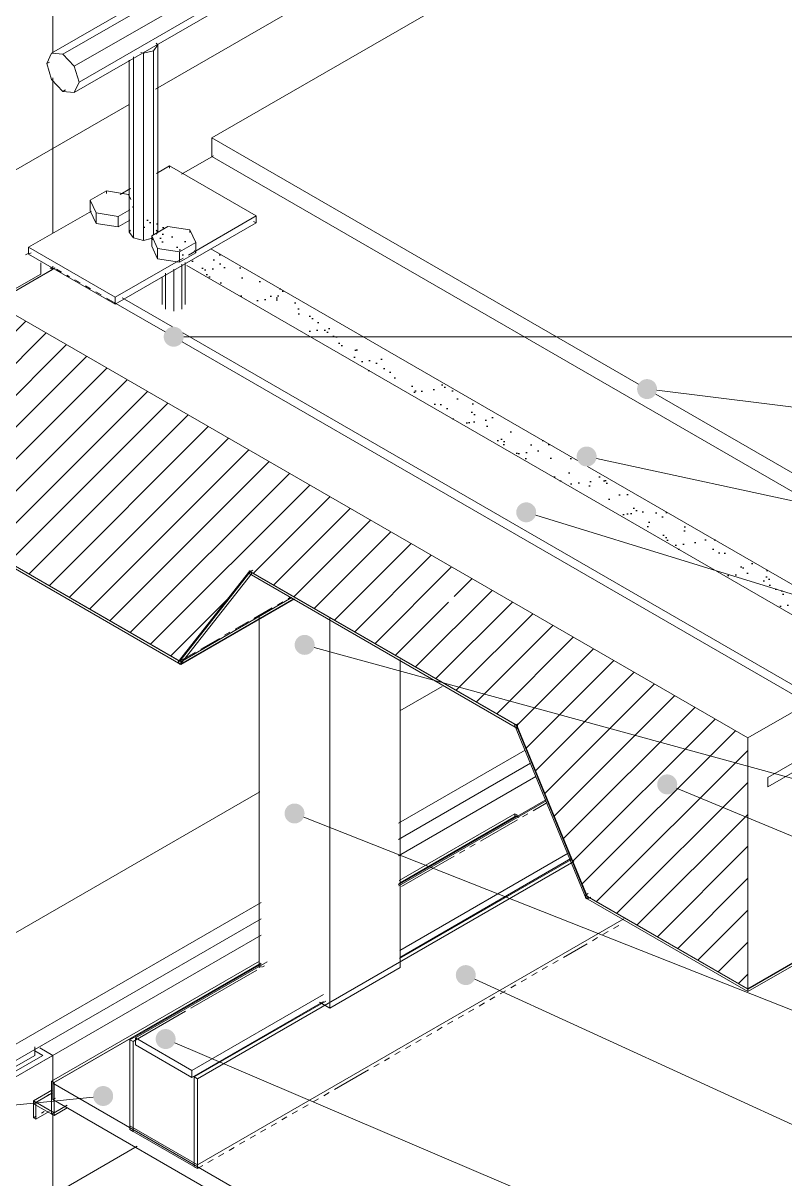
# Model space of a CAD drawing. Header units: millimetres. Extents: x 0 to 5940, y 0 to 8400.
# Drawn here: x 1733 to 2268, y 3737 to 4548 of the extents above; entities that cross this region are included whole.
import ezdxf

# ---------------------------------------------------------------- set-up
doc = ezdxf.new("R2010")
doc.units = ezdxf.units.MM
doc.header["$LTSCALE"] = 20
for name, color, linetype in [('2-DETALLES-ARISTAS', 7, 'Continuous'), ('2-DETALLES-RAYADOS', 8, 'Continuous'), ('3-TEXTOS', 7, 'Continuous')]:
    doc.layers.add(name, color=color, linetype=linetype)

msp = doc.modelspace()

# ---------------------------------------------------------------- hatches: boundary and pattern name
at = {"layer": '2-DETALLES-RAYADOS'}
h = msp.add_hatch(dxfattribs=at)
h.set_pattern_fill('ANSI31', scale=5)
h.paths.add_polyline_path([(2079.13, 4055.65), (2079.33, 4055.16), (2079.71, 4054.95), (2079.71, 4054.95), (2079.71, 4054.25), (2128.83, 3935.14), (2241.49, 3870.09), (2241.49, 3870.09), (2241.49, 4046.29), (2241.49, 4046.29), (1511.76, 4467.6), (1511.76, 4393.87), (1512.32, 4393.67), (1512.94, 4393.38), (1513.53, 4393.03), (1514.08, 4392.62), (1514.59, 4392.16), (1515.05, 4391.64), (1515.46, 4391.1), (1515.81, 4390.51), (1516.1, 4389.88), (1516.34, 4389.23), (1516.5, 4388.57), (1516.6, 4387.9), (1516.64, 4387.21), (1516.6, 4386.52), (1516.5, 4385.84), (1516.34, 4385.18), (1516.1, 4384.53), (1515.81, 4383.9), (1515.46, 4383.32), (1515.05, 4382.77), (1514.59, 4382.26), (1514.08, 4381.79), (1513.53, 4381.38), (1512.94, 4381.03), (1512.32, 4380.74), (1511.76, 4380.54), (1511.76, 4291.24), (1511.46, 4291.34), (1511.7, 4291.26), (1511.76, 4291.24), (1842.69, 4100.18), (1891.33, 4161.97), (1891.33, 4163.7), (2078.62, 4055.58)])
h.paths.add_polyline_path([(2036.1, 4144.9), (2036.1, 4144.9), (2037.14, 4141.41), (2036.1, 4139.12), (2033.6, 4139.37), (2033.6, 4139.37), (2033.6, 4139.37), (2031.1, 4142.01), (2031.1, 4142.01), (2030.07, 4145.49), (2031.1, 4147.78), (2033.6, 4147.54), (2033.6, 4147.54), (2033.6, 4147.54)])
h.paths.add_polyline_path([(2191.89, 4012.97), (2191.79, 4012.3), (2191.62, 4011.63), (2191.39, 4010.98), (2191.09, 4010.36), (2190.74, 4009.77), (2190.33, 4009.22), (2189.87, 4008.71), (2189.36, 4008.25), (2188.81, 4007.84), (2188.22, 4007.49), (2187.6, 4007.19), (2186.95, 4006.96), (2186.29, 4006.79), (2185.61, 4006.69), (2184.92, 4006.66), (2184.23, 4006.69), (2183.55, 4006.79), (2182.89, 4006.96), (2182.24, 4007.19), (2181.62, 4007.49), (2181.03, 4007.84), (2180.48, 4008.25), (2179.97, 4008.71), (2179.51, 4009.22), (2179.1, 4009.77), (2178.75, 4010.36), (2178.45, 4010.98), (2178.22, 4011.63), (2178.05, 4012.3), (2177.95, 4012.97), (2177.92, 4013.66), (2177.95, 4014.35), (2178.05, 4015.03), (2178.22, 4015.69), (2178.45, 4016.34), (2178.75, 4016.96), (2179.1, 4017.55), (2179.51, 4018.1), (2179.97, 4018.61), (2180.48, 4019.07), (2181.03, 4019.48), (2181.62, 4019.83), (2182.24, 4020.13), (2182.89, 4020.36), (2183.55, 4020.53), (2184.23, 4020.63), (2184.92, 4020.66), (2185.61, 4020.63), (2186.29, 4020.53), (2186.95, 4020.36), (2187.6, 4020.13), (2188.22, 4019.83), (2188.81, 4019.48), (2189.36, 4019.08), (2189.87, 4018.61), (2190.33, 4018.1), (2190.74, 4017.55), (2191.09, 4016.96), (2191.39, 4016.34), (2191.62, 4015.69), (2191.79, 4015.03), (2191.89, 4014.35), (2191.92, 4013.66)])
h = msp.add_hatch(dxfattribs=at)
h.set_pattern_fill('AR-SAND', scale=0.4)
h.paths.add_polyline_path([(1808.74, 4400.65), (2326.35, 4101.81), (2326.35, 4101.81), (2326.35, 4123.04), (2326.35, 4123.04), (2129.05, 4236.95), (2129.04, 4236.95), (2128.35, 4236.91), (2127.66, 4236.95), (2126.99, 4237.05), (2126.32, 4237.21), (2125.67, 4237.44), (2125.05, 4237.74), (2124.46, 4238.09), (2123.91, 4238.5), (2123.4, 4238.96), (2122.94, 4239.47), (2122.53, 4240.02), (2122.18, 4240.61), (2121.98, 4241.03), (1808.74, 4421.88), (1808.74, 4400.65), (1808.74, 4400.65), (1808.74, 4400.65)])
at = {"layer": '3-TEXTOS'}
h = msp.add_hatch(color=7, dxfattribs=at)
h.dxf.hatch_style = 1
h.paths.add_polyline_path([(1845.44, 4328.01), (1845.41, 4327.32), (1845.31, 4326.64), (1845.14, 4325.98), (1844.91, 4325.33), (1844.61, 4324.71), (1844.26, 4324.12), (1843.85, 4323.57), (1843.39, 4323.06), (1842.88, 4322.6), (1842.33, 4322.19), (1841.74, 4321.84), (1841.12, 4321.54), (1840.47, 4321.31), (1839.81, 4321.14), (1839.13, 4321.04), (1838.44, 4321.01), (1837.75, 4321.04), (1837.07, 4321.14), (1836.41, 4321.31), (1835.76, 4321.54), (1835.14, 4321.84), (1834.55, 4322.19), (1834, 4322.6), (1833.49, 4323.06), (1833.03, 4323.57), (1832.62, 4324.12), (1832.27, 4324.71), (1831.97, 4325.33), (1831.74, 4325.98), (1831.57, 4326.64), (1831.47, 4327.32), (1831.44, 4328.01), (1831.47, 4328.7), (1831.57, 4329.38), (1831.74, 4330.04), (1831.97, 4330.69), (1832.27, 4331.31), (1832.62, 4331.9), (1833.03, 4332.45), (1833.49, 4332.96), (1834, 4333.42), (1834.55, 4333.83), (1835.14, 4334.18), (1835.76, 4334.48), (1836.41, 4334.71), (1837.07, 4334.88), (1837.75, 4334.98), (1838.44, 4335.01), (1839.13, 4334.98), (1839.81, 4334.88), (1840.47, 4334.71), (1841.12, 4334.48), (1841.74, 4334.18), (1842.33, 4333.83), (1842.88, 4333.42), (1843.39, 4332.96), (1843.85, 4332.45), (1844.26, 4331.9), (1844.61, 4331.31), (1844.91, 4330.69), (1845.14, 4330.04), (1845.31, 4329.38), (1845.41, 4328.7)])
h = msp.add_hatch(color=7, dxfattribs=at)
h.dxf.hatch_style = 1
h.paths.add_polyline_path([(2177.78, 4291.27), (2177.74, 4290.58), (2177.64, 4289.9), (2177.48, 4289.24), (2177.24, 4288.59), (2176.95, 4287.97), (2176.6, 4287.38), (2176.19, 4286.83), (2175.73, 4286.32), (2175.22, 4285.85), (2174.67, 4285.45), (2174.08, 4285.1), (2173.46, 4284.8), (2172.81, 4284.57), (2172.14, 4284.4), (2171.47, 4284.3), (2170.78, 4284.27), (2170.09, 4284.3), (2169.41, 4284.4), (2168.75, 4284.57), (2168.1, 4284.8), (2167.47, 4285.1), (2166.89, 4285.45), (2166.34, 4285.85), (2165.83, 4286.32), (2165.36, 4286.83), (2164.96, 4287.38), (2164.6, 4287.97), (2164.31, 4288.59), (2164.08, 4289.24), (2163.91, 4289.9), (2163.81, 4290.58), (2163.78, 4291.27), (2163.81, 4291.96), (2163.91, 4292.63), (2164.08, 4293.3), (2164.31, 4293.95), (2164.6, 4294.57), (2164.96, 4295.16), (2165.36, 4295.71), (2165.83, 4296.22), (2166.34, 4296.68), (2166.89, 4297.09), (2167.47, 4297.44), (2168.1, 4297.74), (2168.75, 4297.97), (2169.41, 4298.13), (2170.09, 4298.23), (2170.78, 4298.27), (2171.47, 4298.23), (2172.14, 4298.13), (2172.81, 4297.97), (2173.46, 4297.74), (2174.08, 4297.44), (2174.67, 4297.09), (2175.22, 4296.68), (2175.73, 4296.22), (2176.19, 4295.71), (2176.6, 4295.16), (2176.95, 4294.57), (2177.24, 4293.95), (2177.48, 4293.3), (2177.64, 4292.63), (2177.74, 4291.96)])
h = msp.add_hatch(color=7, dxfattribs=at)
h.dxf.hatch_style = 1
h.paths.add_polyline_path([(2135.35, 4243.91), (2135.32, 4243.22), (2135.22, 4242.55), (2135.05, 4241.88), (2134.82, 4241.23), (2134.52, 4240.61), (2134.17, 4240.02), (2133.76, 4239.47), (2133.3, 4238.96), (2132.79, 4238.5), (2132.24, 4238.09), (2131.65, 4237.74), (2131.03, 4237.44), (2130.38, 4237.21), (2129.72, 4237.05), (2129.04, 4236.95), (2128.35, 4236.91), (2127.66, 4236.95), (2126.99, 4237.05), (2126.32, 4237.21), (2125.67, 4237.44), (2125.05, 4237.74), (2124.46, 4238.09), (2123.91, 4238.5), (2123.4, 4238.96), (2122.94, 4239.47), (2122.53, 4240.02), (2122.18, 4240.61), (2121.88, 4241.23), (2121.65, 4241.88), (2121.48, 4242.55), (2121.38, 4243.22), (2121.35, 4243.91), (2121.38, 4244.6), (2121.48, 4245.28), (2121.65, 4245.94), (2121.88, 4246.59), (2122.18, 4247.21), (2122.53, 4247.8), (2122.94, 4248.35), (2123.4, 4248.86), (2123.91, 4249.33), (2124.46, 4249.73), (2125.05, 4250.08), (2125.67, 4250.38), (2126.32, 4250.61), (2126.99, 4250.78), (2127.66, 4250.88), (2128.35, 4250.91), (2129.04, 4250.88), (2129.72, 4250.78), (2130.38, 4250.61), (2131.03, 4250.38), (2131.65, 4250.08), (2132.24, 4249.73), (2132.79, 4249.33), (2133.3, 4248.86), (2133.76, 4248.35), (2134.17, 4247.8), (2134.52, 4247.21), (2134.82, 4246.59), (2135.05, 4245.94), (2135.22, 4245.28), (2135.32, 4244.6)])
h = msp.add_hatch(color=7, dxfattribs=at)
h.dxf.hatch_style = 1
h.paths.add_polyline_path([(2092.93, 4204.72), (2092.89, 4204.03), (2092.79, 4203.35), (2092.63, 4202.69), (2092.39, 4202.04), (2092.1, 4201.42), (2091.75, 4200.83), (2091.34, 4200.28), (2090.87, 4199.77), (2090.36, 4199.31), (2089.81, 4198.9), (2089.23, 4198.55), (2088.6, 4198.25), (2087.95, 4198.02), (2087.29, 4197.85), (2086.61, 4197.75), (2085.93, 4197.72), (2085.24, 4197.75), (2084.56, 4197.85), (2083.9, 4198.02), (2083.25, 4198.25), (2082.62, 4198.55), (2082.04, 4198.9), (2081.49, 4199.31), (2080.98, 4199.77), (2080.51, 4200.28), (2080.1, 4200.83), (2079.75, 4201.42), (2079.46, 4202.04), (2079.22, 4202.69), (2079.06, 4203.35), (2078.96, 4204.03), (2078.93, 4204.72), (2078.96, 4205.41), (2079.06, 4206.09), (2079.22, 4206.75), (2079.46, 4207.4), (2079.75, 4208.02), (2080.1, 4208.61), (2080.51, 4209.16), (2080.98, 4209.67), (2081.49, 4210.13), (2082.04, 4210.54), (2082.62, 4210.89), (2083.25, 4211.19), (2083.9, 4211.42), (2084.56, 4211.59), (2085.24, 4211.69), (2085.93, 4211.72), (2086.61, 4211.69), (2087.29, 4211.59), (2087.95, 4211.42), (2088.6, 4211.19), (2089.23, 4210.89), (2089.81, 4210.54), (2090.36, 4210.13), (2090.87, 4209.67), (2091.34, 4209.16), (2091.75, 4208.61), (2092.1, 4208.02), (2092.39, 4207.4), (2092.63, 4206.75), (2092.79, 4206.09), (2092.89, 4205.41)])
h = msp.add_hatch(color=7, dxfattribs=at)
h.dxf.hatch_style = 1
h.paths.add_polyline_path([(1937.36, 4111.64), (1937.33, 4110.95), (1937.23, 4110.27), (1937.06, 4109.61), (1936.83, 4108.96), (1936.53, 4108.34), (1936.18, 4107.75), (1935.78, 4107.2), (1935.31, 4106.69), (1934.8, 4106.23), (1934.25, 4105.82), (1933.67, 4105.47), (1933.04, 4105.17), (1932.39, 4104.94), (1931.73, 4104.77), (1931.05, 4104.67), (1930.36, 4104.64), (1929.67, 4104.67), (1929, 4104.77), (1928.33, 4104.94), (1927.68, 4105.17), (1927.06, 4105.47), (1926.47, 4105.82), (1925.92, 4106.23), (1925.41, 4106.69), (1924.95, 4107.2), (1924.54, 4107.75), (1924.19, 4108.34), (1923.9, 4108.96), (1923.66, 4109.61), (1923.5, 4110.27), (1923.4, 4110.95), (1923.36, 4111.64), (1923.4, 4112.33), (1923.5, 4113.01), (1923.66, 4113.67), (1923.9, 4114.32), (1924.19, 4114.94), (1924.54, 4115.53), (1924.95, 4116.08), (1925.41, 4116.59), (1925.92, 4117.05), (1926.47, 4117.46), (1927.06, 4117.81), (1927.68, 4118.11), (1928.33, 4118.34), (1929, 4118.51), (1929.67, 4118.61), (1930.36, 4118.64), (1931.05, 4118.61), (1931.73, 4118.51), (1932.39, 4118.34), (1933.04, 4118.11), (1933.67, 4117.81), (1934.25, 4117.46), (1934.8, 4117.05), (1935.31, 4116.59), (1935.78, 4116.08), (1936.18, 4115.53), (1936.53, 4114.94), (1936.83, 4114.32), (1937.06, 4113.67), (1937.23, 4113.01), (1937.33, 4112.33)])
h = msp.add_hatch(color=7, dxfattribs=at)
h.dxf.hatch_style = 1
h.paths.add_polyline_path([(2191.92, 4013.66), (2191.89, 4012.97), (2191.79, 4012.3), (2191.62, 4011.63), (2191.39, 4010.98), (2191.09, 4010.36), (2190.74, 4009.77), (2190.33, 4009.22), (2189.87, 4008.71), (2189.36, 4008.25), (2188.81, 4007.84), (2188.22, 4007.49), (2187.6, 4007.19), (2186.95, 4006.96), (2186.29, 4006.79), (2185.61, 4006.69), (2184.92, 4006.66), (2184.23, 4006.69), (2183.55, 4006.79), (2182.89, 4006.96), (2182.24, 4007.19), (2181.62, 4007.49), (2181.03, 4007.84), (2180.48, 4008.25), (2179.97, 4008.71), (2179.51, 4009.22), (2179.1, 4009.77), (2178.75, 4010.36), (2178.45, 4010.98), (2178.22, 4011.63), (2178.05, 4012.3), (2177.95, 4012.97), (2177.92, 4013.66), (2177.95, 4014.35), (2178.05, 4015.03), (2178.22, 4015.69), (2178.45, 4016.34), (2178.75, 4016.96), (2179.1, 4017.55), (2179.51, 4018.1), (2179.97, 4018.61), (2180.48, 4019.07), (2181.03, 4019.48), (2181.62, 4019.83), (2182.24, 4020.13), (2182.89, 4020.36), (2183.55, 4020.53), (2184.23, 4020.63), (2184.92, 4020.66), (2185.61, 4020.63), (2186.29, 4020.53), (2186.95, 4020.36), (2187.6, 4020.13), (2188.22, 4019.83), (2188.81, 4019.48), (2189.36, 4019.08), (2189.87, 4018.61), (2190.33, 4018.1), (2190.74, 4017.55), (2191.09, 4016.96), (2191.39, 4016.34), (2191.62, 4015.69), (2191.79, 4015.03), (2191.89, 4014.35)])
h = msp.add_hatch(color=7, dxfattribs=at)
h.dxf.hatch_style = 1
h.paths.add_polyline_path([(1930.29, 3993.25), (1930.26, 3992.56), (1930.16, 3991.88), (1929.99, 3991.22), (1929.76, 3990.57), (1929.46, 3989.95), (1929.11, 3989.36), (1928.71, 3988.81), (1928.24, 3988.3), (1927.73, 3987.84), (1927.18, 3987.43), (1926.59, 3987.08), (1925.97, 3986.78), (1925.32, 3986.55), (1924.66, 3986.38), (1923.98, 3986.28), (1923.29, 3986.25), (1922.6, 3986.28), (1921.93, 3986.38), (1921.26, 3986.55), (1920.61, 3986.78), (1919.99, 3987.08), (1919.4, 3987.43), (1918.85, 3987.84), (1918.34, 3988.3), (1917.88, 3988.81), (1917.47, 3989.36), (1917.12, 3989.95), (1916.82, 3990.57), (1916.59, 3991.22), (1916.42, 3991.88), (1916.33, 3992.56), (1916.29, 3993.25), (1916.33, 3993.94), (1916.42, 3994.62), (1916.59, 3995.28), (1916.82, 3995.93), (1917.12, 3996.55), (1917.47, 3997.14), (1917.88, 3997.69), (1918.34, 3998.2), (1918.85, 3998.66), (1919.4, 3999.07), (1919.99, 3999.42), (1920.61, 3999.72), (1921.26, 3999.95), (1921.93, 4000.12), (1922.6, 4000.22), (1923.29, 4000.25), (1923.98, 4000.22), (1924.66, 4000.12), (1925.32, 3999.95), (1925.97, 3999.72), (1926.59, 3999.42), (1927.18, 3999.07), (1927.73, 3998.66), (1928.24, 3998.2), (1928.71, 3997.69), (1929.11, 3997.14), (1929.46, 3996.55), (1929.76, 3995.93), (1929.99, 3995.28), (1930.16, 3994.62), (1930.26, 3993.94)])
h = msp.add_hatch(color=7, dxfattribs=at)
h.dxf.hatch_style = 1
h.paths.add_polyline_path([(2050.5, 3879.76), (2050.47, 3879.07), (2050.37, 3878.39), (2050.2, 3877.73), (2049.97, 3877.08), (2049.67, 3876.45), (2049.32, 3875.87), (2048.91, 3875.32), (2048.45, 3874.81), (2047.94, 3874.34), (2047.39, 3873.94), (2046.8, 3873.58), (2046.18, 3873.29), (2045.53, 3873.06), (2044.86, 3872.89), (2044.19, 3872.79), (2043.5, 3872.76), (2042.81, 3872.79), (2042.13, 3872.89), (2041.47, 3873.06), (2040.82, 3873.29), (2040.2, 3873.58), (2039.61, 3873.94), (2039.06, 3874.34), (2038.55, 3874.81), (2038.09, 3875.32), (2037.68, 3875.87), (2037.33, 3876.45), (2037.03, 3877.08), (2036.8, 3877.73), (2036.63, 3878.39), (2036.53, 3879.07), (2036.5, 3879.76), (2036.53, 3880.45), (2036.63, 3881.12), (2036.8, 3881.79), (2037.03, 3882.44), (2037.33, 3883.06), (2037.68, 3883.65), (2038.09, 3884.2), (2038.55, 3884.71), (2039.06, 3885.17), (2039.61, 3885.58), (2040.2, 3885.93), (2040.82, 3886.22), (2041.47, 3886.46), (2042.13, 3886.62), (2042.81, 3886.72), (2043.5, 3886.76), (2044.19, 3886.72), (2044.86, 3886.62), (2045.53, 3886.46), (2046.18, 3886.22), (2046.8, 3885.93), (2047.39, 3885.58), (2047.94, 3885.17), (2048.45, 3884.71), (2048.91, 3884.2), (2049.32, 3883.65), (2049.67, 3883.06), (2049.97, 3882.44), (2050.2, 3881.79), (2050.37, 3881.12), (2050.47, 3880.45)])
h = msp.add_hatch(color=7, dxfattribs=at)
h.dxf.hatch_style = 1
h.paths.add_polyline_path([(1839.78, 3834.85), (1839.75, 3834.16), (1839.65, 3833.48), (1839.48, 3832.82), (1839.25, 3832.17), (1838.95, 3831.55), (1838.6, 3830.96), (1838.2, 3830.41), (1837.73, 3829.9), (1837.22, 3829.44), (1836.67, 3829.03), (1836.09, 3828.68), (1835.46, 3828.38), (1834.81, 3828.15), (1834.15, 3827.98), (1833.47, 3827.88), (1832.78, 3827.85), (1832.09, 3827.88), (1831.42, 3827.98), (1830.75, 3828.15), (1830.1, 3828.38), (1829.48, 3828.68), (1828.89, 3829.03), (1828.34, 3829.44), (1827.83, 3829.9), (1827.37, 3830.41), (1826.96, 3830.96), (1826.61, 3831.55), (1826.32, 3832.17), (1826.08, 3832.82), (1825.92, 3833.48), (1825.82, 3834.16), (1825.78, 3834.85), (1825.82, 3835.54), (1825.92, 3836.22), (1826.08, 3836.88), (1826.32, 3837.53), (1826.61, 3838.15), (1826.96, 3838.74), (1827.37, 3839.29), (1827.83, 3839.8), (1828.34, 3840.26), (1828.89, 3840.67), (1829.48, 3841.02), (1830.1, 3841.32), (1830.75, 3841.55), (1831.42, 3841.72), (1832.09, 3841.82), (1832.78, 3841.85), (1833.47, 3841.82), (1834.15, 3841.72), (1834.81, 3841.55), (1835.46, 3841.32), (1836.09, 3841.02), (1836.67, 3840.67), (1837.22, 3840.26), (1837.73, 3839.8), (1838.2, 3839.29), (1838.6, 3838.74), (1838.95, 3838.15), (1839.25, 3837.53), (1839.48, 3836.88), (1839.65, 3836.22), (1839.75, 3835.54)])
h = msp.add_hatch(color=7, dxfattribs=at)
h.dxf.hatch_style = 1
h.paths.add_polyline_path([(1795.94, 3794.84), (1795.91, 3794.15), (1795.81, 3793.48), (1795.64, 3792.81), (1795.41, 3792.16), (1795.11, 3791.54), (1794.76, 3790.95), (1794.36, 3790.4), (1793.89, 3789.89), (1793.38, 3789.43), (1792.83, 3789.02), (1792.25, 3788.67), (1791.62, 3788.38), (1790.97, 3788.14), (1790.31, 3787.98), (1789.63, 3787.87), (1788.94, 3787.84), (1788.25, 3787.87), (1787.58, 3787.98), (1786.91, 3788.14), (1786.26, 3788.38), (1785.64, 3788.67), (1785.05, 3789.02), (1784.5, 3789.43), (1783.99, 3789.89), (1783.53, 3790.4), (1783.12, 3790.95), (1782.77, 3791.54), (1782.48, 3792.16), (1782.24, 3792.81), (1782.08, 3793.48), (1781.98, 3794.15), (1781.94, 3794.84), (1781.98, 3795.53), (1782.08, 3796.21), (1782.24, 3796.87), (1782.48, 3797.52), (1782.77, 3798.15), (1783.12, 3798.73), (1783.53, 3799.28), (1783.99, 3799.79), (1784.5, 3800.26), (1785.05, 3800.66), (1785.64, 3801.01), (1786.26, 3801.31), (1786.91, 3801.54), (1787.58, 3801.71), (1788.25, 3801.81), (1788.94, 3801.84), (1789.63, 3801.81), (1790.31, 3801.71), (1790.97, 3801.54), (1791.62, 3801.31), (1792.25, 3801.01), (1792.83, 3800.66), (1793.38, 3800.26), (1793.89, 3799.79), (1794.36, 3799.28), (1794.76, 3798.73), (1795.11, 3798.15), (1795.41, 3797.52), (1795.64, 3796.87), (1795.81, 3796.21), (1795.91, 3795.53)])

# ---------------------------------------------------------------- linework, layer by layer
at = {"layer": '2-DETALLES-ARISTAS', "color": 7, "lineweight": 18}
for p, q in [((1752.66, 4527.18), (2247.64, 4812.96)), ((1760.66, 4526.39), (2255.64, 4812.16)), ((1771.97, 4506.79), (2266.95, 4792.57)), ((1768.66, 4499.47), (2263.64, 4785.24)), ((1825.76, 4501.92), (2213.21, 4725.62)), ((1865.31, 4467.6), (2218.87, 4671.73)), ((1753.59, 4646.42), (1753.59, 4526.89)), ((1768.66, 4517.95), (1881.89, 4583.32)), ((1817.23, 4527.15), (1824.3, 4528.84)), ((1824.3, 4528.84), (1827.23, 4532.92)), ((1824.3, 4528.84), (1824.3, 4399.5)), ((1827.23, 4532.92), (1826.25, 4534.28)), ((1827.23, 4532.92), (1827.23, 4401.47)), ((1752.66, 4527.18), (1749.35, 4519.86)), ((1749.35, 4519.86), (1751.2, 4520.93)), ((1760.66, 4526.39), (1752.66, 4527.18)), ((1768.66, 4517.95), (1760.66, 4526.39)), ((1807.23, 4522.32), (1807.23, 4401.47)), ((1810.16, 4397.38), (1810.16, 4524.6)), ((1815.46, 4527.57), (1817.23, 4527.15)), ((1817.23, 4527.15), (1817.23, 4395.69)), ((1749.35, 4519.86), (1752.66, 4508.71)), ((1771.97, 4506.79), (1768.66, 4517.95)), ((1752.66, 4508.71), (1760.66, 4500.26)), ((1753.59, 4509.81), (1753.59, 4400.95)), ((1768.66, 4499.47), (1771.97, 4506.79)), ((1762.51, 4501.33), (1760.66, 4500.26)), ((1760.66, 4500.26), (1768.66, 4499.47)), ((1718.23, 4439.84), (1807.22, 4491.22)), ((1511.76, 4467.6), (2241.49, 4046.29)), ((1865.31, 4467.6), (2164.71, 4294.75)), ((1865.31, 4454.54), (1865.31, 4467.6)), ((1826.45, 4442.71), (1835.61, 4448.01)), ((1896.43, 4412.9), (1835.61, 4448.01)), ((1835.61, 4448.01), (1835.61, 4446.37)), ((1844, 4442.24), (1866.27, 4455.09)), ((2382.91, 4155.7), (1865.31, 4454.54)), ((1800.78, 4427.9), (1808.12, 4432.13)), ((1791.17, 4430.39), (1779.85, 4423.86)), ((1779.85, 4423.86), (1779.85, 4416.51)), ((1779.85, 4423.86), (1784, 4414.94)), ((1791.17, 4430.39), (1791.17, 4428.56)), ((1806.62, 4428), (1791.17, 4430.39)), ((1808.28, 4424.43), (1806.62, 4428)), ((1736.62, 4390.85), (1780.62, 4416.25)), ((1784, 4407.59), (1779.85, 4416.51)), ((1799.45, 4412.55), (1807.53, 4417.21)), ((1784, 4407.59), (1784, 4414.94)), ((1784, 4414.94), (1799.45, 4412.55)), ((1799.45, 4405.2), (1784, 4407.59)), ((1797.43, 4350.84), (1896.43, 4408)), ((1799.45, 4412.55), (1799.45, 4405.2)), ((1807.53, 4409.86), (1799.45, 4405.2)), ((1848.76, 4385.38), (1896.43, 4412.9)), ((1894.58, 4409.06), (1896.43, 4408)), ((1896.43, 4408), (1896.43, 4412.9)), ((1807.23, 4401.47), (1808.21, 4402.83)), ((1810.16, 4397.38), (1807.23, 4401.47)), ((1834.3, 4405.49), (1822.99, 4398.96)), ((1822.99, 4398.96), (1822.99, 4391.61)), ((1822.99, 4398.96), (1827.13, 4390.04)), ((1826.25, 4402.83), (1827.23, 4401.47)), ((1827.23, 4401.47), (1826.25, 4400.11)), ((1849.76, 4403.1), (1834.3, 4405.49)), ((1849.76, 4403.1), (1849.76, 4401.26)), ((1853.9, 4394.18), (1849.76, 4403.1)), ((1736.62, 4390.85), (1797.43, 4355.74)), ((1736.62, 4385.95), (1736.62, 4390.85)), ((1817.23, 4395.69), (1810.16, 4397.38)), ((1822.53, 4396.96), (1817.23, 4395.69)), ((1827.13, 4382.69), (1822.99, 4391.61)), ((1842.58, 4387.64), (1853.9, 4394.18)), ((1853.9, 4394.18), (1853.9, 4386.83)), ((1734.5, 4385.54), (1736.27, 4386.57)), ((1738.45, 4387.01), (1736.62, 4385.95)), ((1797.43, 4350.84), (1736.62, 4385.95)), ((1797.43, 4355.74), (1845.09, 4383.26)), ((1827.13, 4382.69), (1827.13, 4390.04)), ((1827.13, 4390.04), (1842.58, 4387.64)), ((1842.58, 4387.64), (1842.58, 4380.3)), ((1853.9, 4386.83), (1842.58, 4380.3)), ((1853.07, 4388.61), (1853.9, 4386.83)), ((1864.4, 4389.75), (2121.98, 4241.03)), ((1718.23, 4354.93), (1755.31, 4376.33)), ((1718.23, 4354.93), (1753.59, 4375.34)), ((1745.1, 4372.07), (1745.1, 4379.91)), ((1753.59, 4375.34), (1751.74, 4376.4)), ((1753.59, 4377.47), (1753.59, 4375.34)), ((1759.77, 4373.4), (1756.07, 4375.54)), ((1842.58, 4380.3), (1827.13, 4382.69)), ((1838.44, 4375.49), (1838.44, 4346.03)), ((1844.1, 4378.95), (1844.1, 4347.38)), ((1846.44, 4380.11), (1846.44, 4350.64)), ((2326.35, 4101.81), (1847.7, 4378.16)), ((1716.82, 4355.74), (1745.1, 4372.07)), ((1765.33, 4370.19), (1763.47, 4371.26)), ((1772.74, 4365.92), (1769.03, 4368.06)), ((1830.44, 4369.59), (1830.44, 4350.64)), ((1832.79, 4347.38), (1832.79, 4372.63)), ((1780.14, 4361.64), (1776.44, 4363.78)), ((1787.55, 4357.36), (1783.85, 4359.5)), ((1832.37, 4331.49), (1791.26, 4355.22)), ((1797.43, 4355.74), (1797.43, 4350.84)), ((1802.37, 4355.34), (1837.66, 4334.96)), ((1844.85, 4330.82), (2283.92, 4077.32)), ((2241.49, 4046.29), (2736.47, 4332.06)), ((2283.92, 4070.79), (1844.48, 4324.49)), ((2255.64, 4018.53), (2736.47, 4296.14)), ((1510.91, 4291.89), (1843.53, 4099.85)), ((1843.53, 4097.89), (1510.91, 4289.93)), ((1842.69, 4100.18), (1511.76, 4291.24)), ((2176.82, 4287.75), (2382.91, 4168.76)), ((2255.64, 4012), (2736.47, 4289.61)), ((2129.05, 4236.95), (2326.35, 4123.04)), ((1841.52, 4099.73), (1891.91, 4163.74)), ((1891.33, 4163.7), (2079.71, 4054.95)), ((1891.33, 4161.74), (1891.33, 4163.7)), ((1891.91, 4163.74), (1893.35, 4161.87)), ((1892.18, 4163.05), (1894.04, 4164.12)), ((1892.18, 4163.05), (1842.69, 4100.18)), ((1893.35, 4161.87), (1842.96, 4097.86)), ((2079.71, 4052.99), (1891.33, 4161.74)), ((2078.86, 4055.27), (1892.18, 4163.05)), ((2241.49, 3870.09), (2736.47, 4155.86)), ((2241.49, 3869.93), (2736.47, 4155.7)), ((2241.49, 3868.13), (2736.47, 4153.9)), ((1922.67, 4143.88), (1842.96, 4097.86)), ((1843.53, 4099.85), (1921.39, 4144.81)), ((1843.53, 4097.89), (1923.25, 4143.92)), ((1911.28, 4139.78), (1914.98, 4141.92)), ((1918.69, 4144.06), (1920.55, 4145.13)), ((1894.59, 4130.15), (1907.57, 4137.64)), ((1898.55, 3885.03), (1898.55, 4131.33)), ((1881.62, 4122.66), (1890.89, 4128.01)), ((1948.04, 4130.6), (1948.04, 3856.45)), ((1857.52, 4108.74), (1870.49, 4116.23)), ((1874.2, 4118.37), (1877.91, 4120.52)), ((1842.96, 4097.86), (1841.52, 4099.73)), ((1842.69, 4100.18), (1853.81, 4106.6)), ((1843.53, 4099.85), (1843.53, 4097.89)), ((1997.54, 4101.35), (1997.54, 3885.03)), ((1997.21, 4065.29), (2026.87, 4082.41)), ((2077.69, 4055.44), (2079.13, 4055.65)), ((2128.09, 3933.24), (2077.69, 4055.44)), ((2128.36, 3935.25), (2078.86, 4055.27)), ((2079.13, 4055.65), (2080.98, 4056.72)), ((2079.13, 4055.65), (2129.53, 3933.44)), ((2079.71, 4054.95), (2079.71, 4052.99)), ((2241.49, 4046.29), (2241.49, 3869.93)), ((1996.31, 3986.38), (2085.29, 4037.76)), ((1996.31, 3974.95), (2089, 4028.47)), ((1996.31, 3963.52), (2092.71, 4019.18)), ((2255.64, 4018.53), (2255.64, 4012)), ((1661.67, 3871.56), (1898.96, 4008.56)), ((2099.62, 4002.92), (1996.12, 3943.16)), ((1996.38, 3942.34), (2099.88, 4002.09)), ((2090.79, 3995.21), (2100.03, 4000.54)), ((1996.54, 3944.06), (2079.71, 3992.07)), ((2078.01, 3993.05), (1996.69, 3946.11)), ((1997.54, 3944.64), (2078.86, 3991.59)), ((2053.83, 3973.87), (2079.7, 3988.81)), ((2078.01, 3993.05), (2078.01, 3990.95)), ((2079.71, 3992.07), (2078.01, 3993.05)), ((2080.71, 3990.51), (2078.86, 3991.59)), ((2083.4, 3990.94), (2087.09, 3993.07)), ((2046.43, 3969.6), (2050.13, 3971.73)), ((1997.02, 3891.43), (2117.15, 3960.78)), ((1997.17, 3897.07), (2115.45, 3965.36)), ((1997.17, 3892.17), (2117.3, 3961.52)), ((1998.38, 3941.86), (2035.35, 3963.2)), ((2039.04, 3965.33), (2042.74, 3967.47)), ((1855.13, 3806.89), (2119.41, 3959.48)), ((2127.51, 3935.9), (2129.36, 3936.97)), ((1718.23, 3825.84), (1899.91, 3930.73)), ((2127.51, 3935.9), (2241.49, 3870.09)), ((2127.51, 3933.94), (2127.51, 3935.9)), ((2129.36, 3935.01), (2127.51, 3933.94)), ((2241.49, 3868.13), (2127.51, 3933.94)), ((2128.09, 3933.24), (2129.94, 3934.31)), ((2129.53, 3933.44), (2128.09, 3933.24)), ((2241.49, 3869.93), (2128.36, 3935.25)), ((2129.53, 3933.44), (2131.38, 3934.51)), ((1718.23, 3814.41), (1899.91, 3919.3)), ((1855.13, 3746.47), (2154.53, 3919.33)), ((2147.13, 3912.45), (2150.83, 3914.58)), ((2150.83, 3914.58), (2147.13, 3912.45)), ((1718.23, 3802.97), (1899.91, 3907.87)), ((2132.35, 3903.91), (2136.04, 3906.05)), ((2136.04, 3906.05), (2132.35, 3903.91)), ((2139.74, 3908.18), (2143.44, 3910.31)), ((2143.44, 3910.31), (2139.74, 3908.18)), ((2112.02, 3892.17), (2128.65, 3901.78)), ((2128.65, 3901.78), (2112.02, 3892.17)), ((1898.74, 3889.55), (1752.74, 3805.26)), ((1753.59, 3803.79), (1899.59, 3888.08)), ((1900.02, 3887.68), (1807.61, 3834.33)), ((1811.57, 3835.63), (1903.98, 3888.98)), ((2104.63, 3887.91), (2108.32, 3890.04)), ((2108.32, 3890.04), (2104.63, 3887.91)), ((1754.44, 3804.28), (1898.59, 3887.51)), ((1850.53, 3856.5), (1896.74, 3883.17)), ((1899.96, 3885.85), (1898.55, 3885.03)), ((1900.43, 3885.31), (1902.28, 3886.37)), ((1948.04, 3856.45), (1997.54, 3885.03)), ((2089.84, 3879.37), (2093.54, 3881.5)), ((2093.54, 3881.5), (2089.84, 3879.37)), ((2097.23, 3883.64), (2100.93, 3885.77)), ((2100.93, 3885.77), (2097.23, 3883.64)), ((2075.06, 3870.83), (2078.75, 3872.97)), ((2078.75, 3872.97), (2075.06, 3870.83)), ((2082.45, 3875.1), (2086.15, 3877.24)), ((2086.15, 3877.24), (2082.45, 3875.1)), ((1851.17, 3812.77), (1943.58, 3866.12)), ((2060.27, 3862.3), (2063.97, 3864.43)), ((2063.97, 3864.43), (2060.27, 3862.3)), ((2067.66, 3866.57), (2071.36, 3868.7)), ((2071.36, 3868.7), (2067.66, 3866.57)), ((2241.49, 3870.09), (2241.49, 3868.13)), ((1851.17, 3807.87), (1943.58, 3861.22)), ((1852.87, 3808.2), (1945.27, 3861.55)), ((1940.71, 3860.69), (1948.04, 3856.45)), ((2045.49, 3853.76), (2049.18, 3855.9)), ((2049.18, 3855.9), (2045.49, 3853.76)), ((2052.88, 3858.03), (2056.58, 3860.16)), ((2056.58, 3860.16), (2052.88, 3858.03)), ((1809.88, 3833.02), (1846.84, 3854.36)), ((2030.7, 3845.23), (2034.4, 3847.36)), ((2034.4, 3847.36), (2030.7, 3845.23)), ((2038.09, 3849.49), (2041.79, 3851.63)), ((2041.79, 3851.63), (2038.09, 3849.49)), ((2023.31, 3840.96), (2027.01, 3843.09)), ((2027.01, 3843.09), (2023.31, 3840.96)), ((1807.61, 3771.29), (1807.61, 3834.33)), ((1807.61, 3834.33), (1809.88, 3833.02)), ((1809.88, 3833.02), (1809.88, 3769.99)), ((1811.57, 3835.63), (1851.17, 3812.77)), ((1811.57, 3830.74), (1811.57, 3835.63)), ((2008.52, 3832.42), (2012.22, 3834.56)), ((2012.22, 3834.56), (2008.52, 3832.42)), ((2015.92, 3836.69), (2019.61, 3838.82)), ((2019.61, 3838.82), (2015.92, 3836.69)), ((1712.58, 3807.06), (1740.86, 3823.39)), ((1714.7, 3805.02), (1746.52, 3823.39)), ((1753.59, 3823.39), (1718.23, 3802.97)), ((1740.86, 3823.39), (1740.86, 3829.27)), ((1746.52, 3823.39), (1740.97, 3826.59)), ((1744.36, 3828.72), (1753.59, 3823.39)), ((1753.59, 3823.39), (1753.59, 3801.96)), ((1851.17, 3807.87), (1811.57, 3830.74)), ((1993.74, 3823.89), (1997.44, 3826.02)), ((1997.44, 3826.02), (1993.74, 3823.89)), ((2001.13, 3828.15), (2004.83, 3830.29)), ((2004.83, 3830.29), (2001.13, 3828.15)), ((1978.95, 3815.35), (1982.65, 3817.48)), ((1982.65, 3817.48), (1978.95, 3815.35)), ((1986.35, 3819.62), (1990.04, 3821.75)), ((1990.04, 3821.75), (1986.35, 3819.62)), ((1851.17, 3812.77), (1851.17, 3807.87)), ((1852.87, 3808.2), (1855.13, 3806.89)), ((1852.87, 3745.17), (1852.87, 3808.2)), ((1855.13, 3806.89), (1855.13, 3743.86)), ((1951.23, 3799.34), (1975.26, 3813.22)), ((1975.26, 3813.22), (1951.23, 3799.34)), ((1740.01, 3791.38), (1752.95, 3798.85)), ((1752.95, 3798.85), (1740.01, 3791.38)), ((1752.74, 3782.07), (1752.74, 3805.26)), ((1752.74, 3805.26), (1754.44, 3804.28)), ((1753.59, 3803.79), (2241.49, 3522.1)), ((1753.59, 3792.36), (1753.59, 3803.79)), ((1754.44, 3804.28), (1754.44, 3781.09)), ((1740.01, 3789.42), (1745.56, 3792.62)), ((1740.01, 3791.38), (1754.44, 3783.05)), ((1740.01, 3789.42), (1740.01, 3791.38)), ((1740.01, 3779.62), (1740.01, 3791.38)), ((1740.01, 3791.38), (1741.71, 3790.4)), ((1741.71, 3790.4), (1752.8, 3796.8)), ((1741.71, 3790.4), (1741.71, 3778.64)), ((1749.25, 3794.76), (1751.1, 3795.82)), ((1755.44, 3793.43), (1753.59, 3792.36)), ((2241.49, 3510.67), (1753.59, 3792.36)), ((1936.45, 3790.81), (1940.14, 3792.94)), ((1940.14, 3792.94), (1936.45, 3790.81)), ((1943.84, 3795.08), (1947.54, 3797.21)), ((1947.54, 3797.21), (1943.84, 3795.08)), ((1754.44, 3781.09), (1740.01, 3789.42)), ((1741.71, 3778.64), (1750.95, 3783.98)), ((1745.56, 3782.82), (1747.41, 3783.89)), ((1752.74, 3782.07), (1760.13, 3786.34)), ((1753.59, 3782.68), (1753.59, 3486.99)), ((1763.68, 3788.39), (1754.44, 3783.05)), ((1754.44, 3781.09), (1763.68, 3786.43)), ((1754.44, 3781.09), (1763.68, 3786.43)), ((1754.44, 3783.05), (1754.44, 3781.09)), ((1921.66, 3782.27), (1925.36, 3784.41)), ((1925.36, 3784.41), (1921.66, 3782.27)), ((1929.06, 3786.54), (1932.75, 3788.67)), ((1932.75, 3788.67), (1929.06, 3786.54)), ((1740.01, 3779.62), (1741.86, 3780.69)), ((1741.71, 3778.64), (1740.01, 3779.62)), ((1754.44, 3781.09), (1752.74, 3782.07)), ((1906.88, 3773.74), (1910.57, 3775.87)), ((1910.57, 3775.87), (1906.88, 3773.74)), ((1914.27, 3778), (1917.97, 3780.14)), ((1917.97, 3780.14), (1914.27, 3778)), ((1807.61, 3773.91), (1855.13, 3746.47)), ((1807.61, 3771.29), (1807.61, 3773.91)), ((1809.88, 3769.99), (1807.61, 3771.29)), ((1855.13, 3743.86), (1807.61, 3771.29)), ((1892.09, 3765.2), (1895.79, 3767.33)), ((1895.79, 3767.33), (1892.09, 3765.2)), ((1899.49, 3769.47), (1903.18, 3771.6)), ((1903.18, 3771.6), (1899.49, 3769.47)), ((1718.23, 3704.99), (1812.78, 3759.58)), ((1877.31, 3756.66), (1881, 3758.8)), ((1881, 3758.8), (1877.31, 3756.66)), ((1884.7, 3760.93), (1888.4, 3763.07)), ((1888.4, 3763.07), (1884.7, 3760.93)), ((1862.52, 3748.13), (1866.22, 3750.26)), ((1866.22, 3750.26), (1862.52, 3748.13)), ((1869.92, 3752.4), (1873.61, 3754.53)), ((1873.61, 3754.53), (1869.92, 3752.4)), ((1855.13, 3743.86), (1852.87, 3745.17)), ((1855.13, 3746.47), (1855.13, 3743.86)), ((1855.13, 3743.86), (1858.83, 3745.99)), ((1858.83, 3745.99), (1855.13, 3743.86))]:
    msp.add_line(p, q, dxfattribs=at)
at = {"layer": '3-TEXTOS', "color": 7, "lineweight": 15}
for points in [[(1845.44, 4328.01), (2776.46, 4328.01), (2844.46, 4328.01)], [(2177.72, 4290.41), (2776.46, 4216.01), (2844.46, 4216.01)], [(2135.19, 4242.44), (2776.46, 4104.01), (2844.46, 4104.01)], [(2092.61, 4202.66), (2776.46, 3992.01), (2844.46, 3992.01)], [(1937.11, 4109.79), (2776.46, 3880.01), (2844.46, 3880.01)], [(2191.38, 4010.98), (2776.46, 3768.01), (2844.46, 3768.01)], [(1929.8, 3990.68), (2776.46, 3656.01), (2844.46, 3656.01)], [(2049.86, 3876.84), (2776.46, 3544.02), (2844.46, 3544.02)], [(1839.22, 3832.1), (2776.46, 3432.02), (2844.46, 3432.02)], [(1781.98, 3794.14), (1323.53, 3748), (1255.53, 3748)]]:
    msp.add_lwpolyline(points, dxfattribs=at)

doc.saveas('drawing.dxf')
